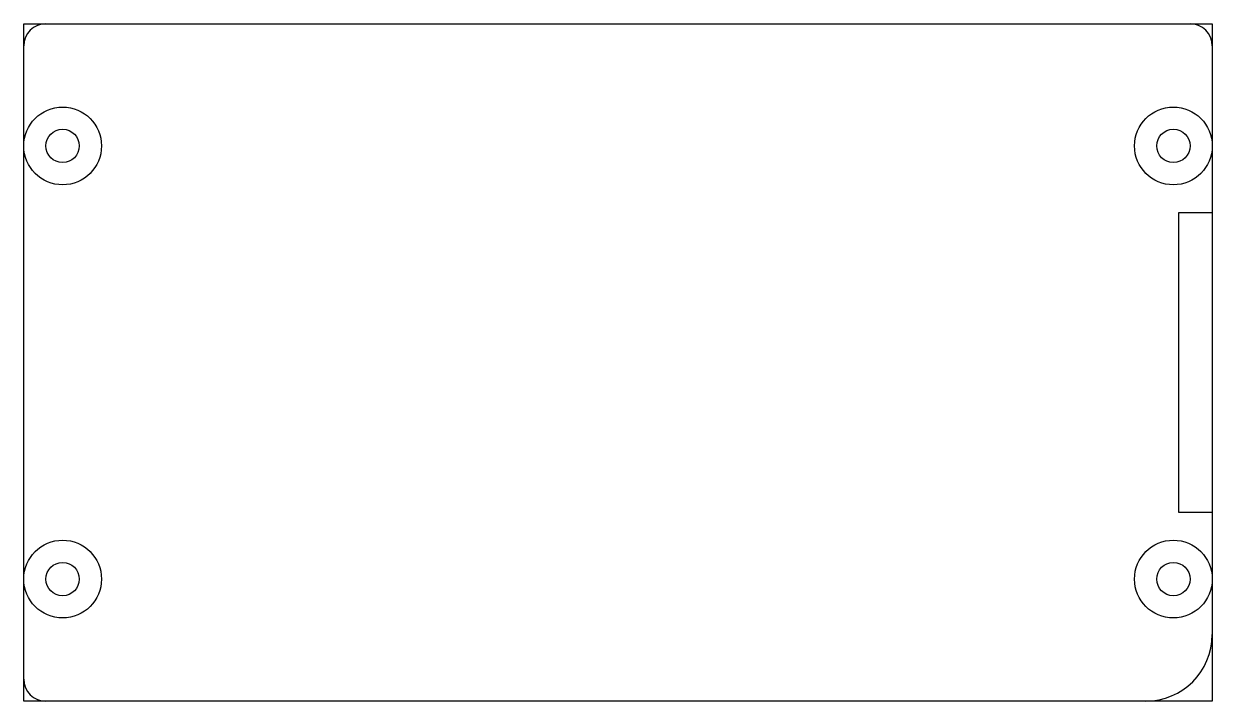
# Model space of a CAD drawing. Header units: millimetres. Extents: x 0 to 107, y 0 to 61.
import ezdxf

# ---------------------------------------------------------------- set-up
doc = ezdxf.new("R2010")
doc.units = ezdxf.units.MM
doc.layers.get('0').update_dxf_attribs({"linetype": 'CONTINUOUS'})

msp = doc.modelspace()

# ---------------------------------------------------------------- linework, layer by layer
for points in [[(107, 0), (0, 0), (0, 61), (107, 61)], [(104, 44), (107, 44), (107, 17), (104, 17)]]:
    msp.add_lwpolyline(points, close=True)
for centre, radius in [((3.5, 50), 3.5), ((103.5, 50), 3.5), ((3.5, 50), 1.5), ((103.5, 50), 1.5), ((3.5, 11), 3.5), ((103.5, 11), 3.5), ((3.5, 11), 1.5), ((103.5, 11), 1.5)]:
    msp.add_circle(centre, radius)
for centre, radius, start, end in [((2, 59), 2, 90, 180), ((105, 59), 2, 0, 90), ((101, 6), 6, -90, 0), ((2, 2), 2, 180, 270)]:
    msp.add_arc(centre, radius, start, end)

doc.saveas('drawing.dxf')
